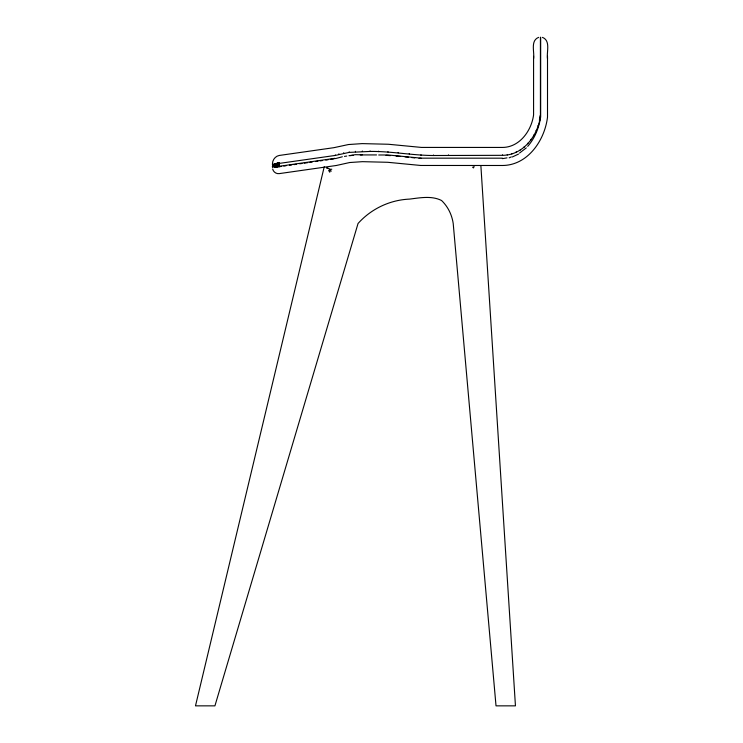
<?xml version="1.0" encoding="UTF-8"?>
<svg xmlns="http://www.w3.org/2000/svg" width="743" height="743" viewBox="0 0 743 743"><rect width="100%" height="100%" fill="white"/><g stroke="black" fill="none" stroke-linecap="round" stroke-linejoin="round"><path stroke-width="1.11" d="M272.458 167.008L272.458 166.46L272.458 166.971M433.55 155.018L433.55 155.51L502.519 155.324C523.295 155.333 538.025 135.384 540.421 116.224L540.412 37.299M533.576 56.319L533.576 114.97C531.477 130.731 519.533 147.495 502.287 147.439L421.42 147.42L388.394 144.253L362.185 143.613L348.43 144.541L333.886 147.681L279.284 155.454C275.43 156.095 272.56 159.773 272.467 163.609M527.688 146.371C534.932 138.189 539.046 127.629 540.663 116.911L540.672 37.299M547.507 56.319L547.507 117.115C544.786 140.158 527.939 165.215 502.677 165.485L420.714 165.466L387.707 162.29L362.473 161.668L349.721 162.522L336.338 165.485L279.284 173.611C276.275 174.076 273.359 171.967 272.662 169.051M272.467 163.971L272.467 164.482L272.458 163.999M370.088 150.959L370.088 151.442C391.347 151.191 412.337 155.445 433.55 155.51M378.624 151.191L378.624 151.656M387.985 151.674L387.985 152.129M421.002 154.841L421.002 155.306M398.202 152.436L398.202 152.9M409.282 153.504L409.282 153.968M539.372 120.264L540.189 115.685M281.551 166.386L279.284 166.711L279.275 162.828L279.517 166.711L277.52 166.534L334.898 158.324L334.898 158.798M331.787 169.181L330.821 169.45L326.418 167.574L326.827 167.816M329.13 171.447L329.53 169.803L331.313 171.141M324.245 166.711L195.493 705.85L214.922 705.85L358.042 223.494C371.166 208.839 389.899 199.923 409.551 199.105C420.055 197.814 431.729 195.502 441.583 200.517C448.001 206.693 451.893 214.783 453.211 223.494L496.018 705.85L515.447 705.85L480.897 165.949M279.164 166.265L274.483 166.664L278.207 166.887L278.207 163.646L277.548 163.163M275.941 166.599L276.972 166.952L276.972 163.915L275.959 163.525L279.312 162.94L275.941 163.562L278.207 163.646M272.607 164.352L274.241 164.927L272.505 164.788L275.885 164.184L275.885 166.896M274.473 164.63L272.662 164.862L274.473 164.64L274.473 166.451L272.774 166.432M272.607 164.853L275.04 164.426L275.04 166.729L272.876 166.404L275.04 166.729M519.533 153.058L526.304 147.876M328.805 170.212L330.068 171.791L329.558 172.135M512.336 156.968L518.521 154.08M538.647 37.373C530.121 40.624 534.7 52.177 533.576 58.743M474.368 166.803L473.087 167.324L473.421 167.946L473.012 166.98M275.885 164.184L272.774 164.547M279.284 163.404L335.325 155.426L349.191 152.389L370.088 151.442M335.771 158.51L342.356 156.782M274.529 163.85L276.972 163.915M274.576 163.915C279.015 162.893 270.406 164.593 275.04 164.426M509.15 157.85L511.286 156.912M277.594 163.228L279.517 163.395M344.473 156.401L346.712 156.067M283.817 166.06L286.092 165.745M289.491 165.252L291.767 164.937M294.033 164.612L296.308 164.287M299.708 163.804L301.983 163.479M304.249 163.154L307.658 162.671M309.924 162.346L312.199 162.03M315.599 161.537L317.874 161.222M320.14 160.897L322.416 160.572M325.815 160.089L328.09 159.764M330.356 159.439L333.765 158.956M350.009 155.631L353.166 155.343M272.607 166.664L274.26 166.655M360.29 154.925L376.552 154.925M272.607 166.413L274.26 166.413M378.698 154.981L388.115 154.99L421.132 158.166L502.444 158.185L502.444 158.649L507.014 157.869M272.607 164.593L274.26 164.593L274.26 166.869M272.662 164.602L274.26 164.602M272.662 164.853L274.26 164.862M274.26 166.153L272.607 166.153L274.241 166.228M386.016 155.352L390.391 155.631M396.084 156.067L400.588 156.448M405.037 156.875L408.371 157.191M411.603 157.544L414.78 157.906M419.015 158.389L421.132 158.175M274.799 166.85L273.535 166.562L274.799 166.841L274.799 164.547M327.877 168.224L326.92 167.872M542.436 37.373C550.962 40.624 546.384 52.177 547.507 58.743M277.538 166.469L277.743 166.924L277.743 163.683M540.412 115.75L540.421 116.224M539.557 120.357L539.567 120.84M538.09 125.502L538.099 125.985M536.158 130.424L536.167 130.907M533.79 135.059L533.799 135.542M530.994 139.35L530.994 139.833M527.799 143.223L527.809 143.705M524.242 146.622L524.242 147.114M520.36 149.51L520.36 149.993M516.199 151.804L516.209 152.296M511.825 153.485L511.825 153.968M338.873 153.801L338.873 154.284M335.325 154.943L335.325 155.426M343.703 152.724L343.703 153.207M507.302 154.498L507.302 154.981M349.191 151.906L349.191 152.389M355.405 151.331L355.405 151.823M502.519 154.841L502.519 155.324M362.352 151.015L362.352 151.507M448.475 154.897L448.475 155.389M362.305 154.832L355.265 154.683L348.959 155.733M276.554 163.989L276.554 167.026M275.551 164.277L275.551 166.999"/></g></svg>
